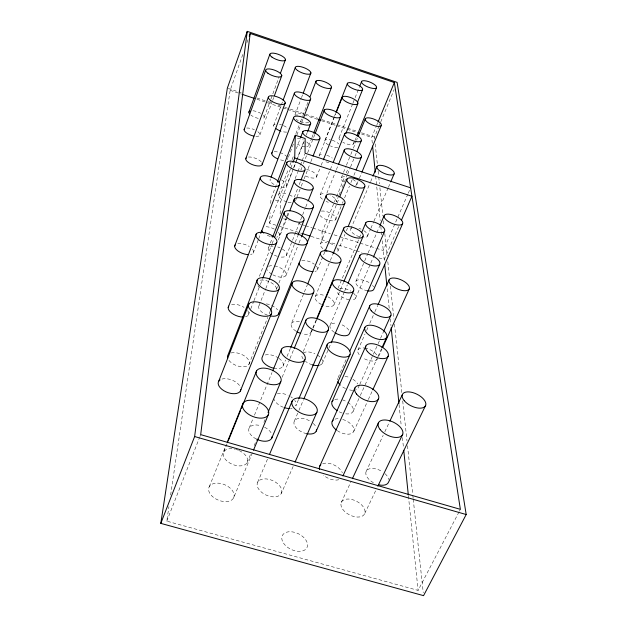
<?xml version="1.0" encoding="UTF-8"?>
<svg xmlns="http://www.w3.org/2000/svg" width="627" height="627" viewBox="0 0 627 627"><rect width="100%" height="100%" fill="white"/><g stroke="black" fill="none" stroke-linecap="round" stroke-linejoin="round"><path stroke-width="0.47" stroke-dasharray="3.13 2.35" d="M280.136 213.893L280.684 201.761L292.582 171.046M275.99 225.234L269.532 223.181L270.159 212.804M270.731 203.375L271.013 198.657L277.604 181.454M459.019 511.93L418.084 590.399L166.79 521.147L168.929 506.624M170.638 495.009L230.156 90.343L243.072 53.64M246.952 42.628L248.566 38.035M264.218 117.233L270.621 99.858M270.958 98.948L279.046 77.003M259.954 134.797L272.384 101.143M272.714 100.234L273.725 97.506M273.67 125.486L282.777 101.08M294.925 115L301.179 98.533M301.524 97.616L302.575 94.873M295.889 133.731L300.067 122.837M300.411 121.928L302.496 116.481M302.849 115.572L308.061 101.958M293.405 144.085L287.487 159.509A8.519 3.362 21 0 0 287.558 157.69M296.885 135.009L301.407 123.221M301.759 122.312L303.147 118.683M253.183 253.128L258.395 239.553M258.747 238.652L260.832 233.22M278.764 194.221L288.577 168.749M289.98 165.113L291.735 160.567M292.088 159.658L293.836 155.104M296.297 148.74L300.153 138.732M269.532 223.181L290.505 168.859M290.857 167.958L292.605 163.428M286.484 186.141L293.177 168.851M293.53 167.942L295.999 161.57M296.352 160.661L304.103 140.644M306.219 135.181L307.269 132.454M293.985 167.433L295.38 163.819M295.732 162.91L296.783 160.206M297.127 159.297L304.126 141.232M295.152 178.624L297.621 172.276M297.974 171.367L300.098 165.928M300.451 165.019L301.861 161.398M302.214 160.488L304.691 154.14M268.591 247.571L270.002 243.95M270.355 243.049L272.471 237.625M308.727 145.801L311.548 138.543M311.901 137.642L313.32 134.013M259.39 276.288L271.75 244.64M272.102 243.738L273.866 239.216M301.948 167.378L300.882 170.105A8.59 3.425 21.6 0 1 302.99 169.172M303.366 163.733L307.285 153.709M307.638 152.792L314.754 134.57M166.79 521.147L199.613 437.364M199.966 436.455L200.687 434.629M279.117 235.893L286.523 216.997M286.876 216.096L288.639 211.597M294.29 197.191L297.817 188.194M299.228 184.597L300.639 180.991M248.316 315.107L250.439 309.699M250.792 308.797L253.621 301.579M253.974 300.678L259.978 285.356M260.33 284.454L262.454 279.046M278.325 239.953L287.252 217.193M287.613 216.284L289.392 211.73M295.536 200.671L296.61 197.944M296.963 197.035L300.889 187.05M301.25 186.141L303.742 179.784M304.103 178.875L310.522 162.526M310.882 161.625L312.669 157.079M259.053 305.537L265.456 289.337M265.809 288.436L269.007 280.34M324.998 140.189L334.277 116.693M334.638 115.791L335.351 113.981M319.3 155.331L335.868 113.424M316.502 177.073L320.836 166.155M321.204 165.246L323.007 160.7M286.421 255.62L292.166 241.183M292.527 240.282L305.451 207.796M305.811 206.894L307.967 201.479M277.487 286.625L276.045 290.238A10.353 4.969 21.5 0 0 270.668 282.393A10.353 4.969 21.5 0 0 258.34 280.786M278.929 283.02L297.668 236.105M339.183 137.509L352.601 103.996M352.962 103.087L354.772 98.557M355.141 97.655L359.49 86.785M248.864 364.467L267.721 317.395M269.171 313.774L270.253 311.055M285.936 275.551L298.679 243.762M299.048 242.853L301.234 237.406M320.17 194.77L332.467 164.172M326.855 193.194L336.009 170.56M336.378 169.651L338.204 165.128M209.3 486.638L226.159 444.974M223.815 451.824L227.092 443.728M353.652 143.912L354.757 141.2M355.117 140.291L356.222 137.579M341.331 177.731L343.157 173.256M343.518 172.354L346.073 166.092M346.441 165.191L350.454 155.339M350.814 154.446L353.001 149.077M353.369 148.176L356.285 141.012M356.653 140.119L357.382 138.324M322.035 232.249L344.795 176.555M346.261 172.958L348.095 168.467M338.799 195.655L336.229 201.941A8.817 3.613 22.1 0 0 330.233 195.318M339.168 194.754L340.273 192.058M342.107 187.567L343.949 183.076M344.317 182.183L347.256 174.996M347.624 174.094L350.195 167.809M350.564 166.915L354.608 157.032M354.976 156.131L356.45 152.541M320.53 243.605L338.925 198.728M296.069 331.197A10.73 5.345 22.7 0 1 291.461 323.414L304.048 292.825M304.416 291.923L307.379 284.729M249.24 427.849L252.963 418.797M254.46 415.176L271.977 372.618M335.672 219.599L341.997 204.237M342.373 203.328L343.118 201.526M344.607 197.905L349.443 186.156M350.932 182.543L352.053 179.831M353.91 175.317L355.775 170.795M372.297 143.191L371.701 137.391L376.529 125.698M376.898 124.804L377.642 123.002M317.34 270.033L325.139 251.153M374.672 139.069L374.46 137.117L378.92 126.356M379.288 125.455L380.401 122.767M380.777 121.865L394.14 89.575M356.771 184.604L358.997 179.236M359.365 178.342L361.591 172.981M282.934 366.325L285.559 360.008M287.056 356.402L290.426 348.283M315.357 296.383L329.974 261.294M330.351 260.401L332.968 254.1M282.174 377.219L289.635 359.326M290.003 358.432L293.734 349.482M247.077 462.655L250.816 453.682M254.178 445.609L257.172 438.438M263.904 422.284L265.025 419.596M233.534 497.987A13.402 8.339 22.5 0 0 218.737 483.19A13.402 8.339 22.5 0 0 211.863 495.949A13.402 8.339 22.5 0 0 233.534 497.987L252.375 452.859M337.796 251.372L344.913 234.349M346.41 230.767L347.53 228.079M350.869 228.784L370.322 182.41M370.69 181.524L372.563 177.065M310.976 332.271L312.489 328.681M312.865 327.788L316.259 319.715M303.319 351.41L312.74 329.026M313.124 328.133L316.517 320.076M338.086 288.146L360.878 234.451M257.65 482.281L268.293 457.24M333.972 304.824L340.085 290.458M340.469 289.564L343.525 282.385M367.493 236.23L370.533 229.106M370.91 228.22L373.574 221.989M373.958 221.096L388.027 188.171M388.411 187.277L390.315 182.825M330.147 325.052L344.286 292.01M344.662 291.116L347.342 284.862M298.46 399.642L295.787 405.888A11.819 6.474 23.2 0 0 294.768 400.402M294.322 421.07L298.546 411.257M298.93 410.364L303.531 399.658M355.901 281.304L364.326 261.733M364.71 260.84L367.775 253.723M368.159 252.838L379.648 226.143M322.349 363.315L328.509 349.027M328.901 348.134L330.821 343.667M355.587 298.193L373.002 258.01M407.895 194.088L383.285 250.51L376.788 248.441M408.287 193.194L410.63 187.818M281.366 493.339A13.089 7.932 24.1 0 0 266.514 478.95A13.089 7.932 24.1 0 0 260.542 491.325A13.089 7.932 24.1 0 0 281.366 493.339L293.859 464.826M398.662 226.574L384.21 259.554L377.728 257.501M338.125 377.619L346.331 359.005M357.946 349.984L365.047 333.987M366.623 330.437L368.198 326.879M369.773 323.328L374.507 312.661M374.899 311.776L377.666 305.553M359.389 385.213L358.197 387.862A11.247 5.831 24.5 0 1 355.627 389.908M359.788 384.327L372.947 355.156M373.347 354.271L377.736 344.544M378.136 343.659L380.127 339.238M380.526 338.361L383.316 332.169M353.126 411.343L359.922 396.35M360.321 395.472L364.718 385.777M365.118 384.892L377.517 357.562M377.916 356.677L381.514 348.745M378.724 356.238L381.937 349.145M353.769 431.368L367.939 400.418M368.339 399.532L372.391 390.684M341.253 502.509L351.144 481.324M366.082 471.59L383.168 435.326M384.837 431.791L389.422 422.065M364.757 513.45L376.153 489.695M459.466 511.06L460.367 509.336M279.689 226.402L300.921 233.142M311.086 236.363L335.132 243.989M338.831 245.165L355.501 250.447M356.426 250.745L361.983 252.509M283.623 218.784L289.102 220.532M298.248 223.439L300.991 224.317M301.908 224.607L304.651 225.477M305.561 225.767L311.964 227.805M312.873 228.095L330.374 233.667M334.089 234.851L338.729 236.324M339.654 236.622L359.146 242.829M360.078 243.119L375.855 248.143M275.41 200.068L280.684 201.761M228.259 88.493L241.215 92.804M256.945 98.031L267.126 101.417M268.05 101.731L271.75 102.961M278.223 105.109L283.78 106.958M284.705 107.264L289.329 108.808M290.254 109.114L318.014 118.346M321.722 119.577L357.805 131.576M361.505 132.806L374.46 137.117M230.156 90.343L241.262 94.034M256.984 99.262L281.962 107.562M282.887 107.868L286.594 109.098M287.519 109.404L303.241 114.631M304.166 114.945L317.121 119.248M321.745 120.784L335.617 125.4M336.55 125.706L356.896 132.469M361.52 134.006L371.701 137.391M375.189 143.936L377.383 164.376M378.112 171.195L378.63 176.062M378.739 177.033L379.468 183.844M379.884 187.739L382.909 215.97M383.426 220.845L383.951 225.712M384.782 233.495L387.18 255.887M387.807 261.733L389.477 277.306M390.409 286.069L393.96 319.167M394.477 324.034L401.883 393.153M402.714 400.943L406.986 440.859M407.511 445.726L412.723 494.405M412.825 495.377L413.138 498.3M413.24 499.272L423.249 592.727M375.659 176.062L380.213 220.539M380.808 226.339L381.702 235.039M382.29 240.839L384.406 261.498M387.196 288.749L389.289 309.182M390.284 318.916L390.982 325.726M399.054 404.54L401.249 425.952M402.44 437.63L403.537 448.329M408.42 496.012L418.084 590.399M322.019 231.01L322.16 239.875M308.664 122.085A7.892 2.884 21.2 0 1 303.374 122.516A7.892 2.884 21.2 0 1 296.179 119.326M295.09 115.258A7.892 2.884 21.2 0 1 297.833 115.055M328.297 202.255A8.817 3.613 22.1 0 1 326.142 201.424M322.38 199.206A8.817 3.613 22.1 0 1 325.288 193.814M327.835 296.759A10.236 4.859 22.9 0 1 333.846 305.035A10.236 4.859 22.9 0 1 322.247 304.887M321.439 304.495A10.236 4.859 22.9 0 1 315.169 296.798A10.236 4.859 22.9 0 1 324.567 295.442M278.984 358.37A11.349 5.972 22.3 0 1 283.145 365.878A11.349 5.972 22.3 0 1 275.151 368.504M265.292 354.953A11.349 5.972 22.3 0 1 278.216 357.845M342.718 419.439A11.874 6.482 25.1 0 1 353.542 431.815A11.874 6.482 25.1 0 1 336.378 430.004M334.983 419.165A11.874 6.482 25.1 0 1 338.972 418.75M328.956 162.667A8.292 3.19 21.8 0 1 324.904 161.343M319.049 156.123A8.292 3.19 21.8 0 1 322.889 154.454M326.753 155.277A8.292 3.19 21.8 0 1 332.255 158.067M286.68 132.078A8.135 3.057 20.9 0 1 281.186 131.231M273.874 126.395A8.135 3.057 20.9 0 1 276.052 123.989M279.524 124.303A8.135 3.057 20.9 0 1 281.507 124.851M283.475 125.612A8.135 3.057 20.9 0 1 288.052 128.613M336.777 247.689A9.483 4.177 22.5 0 1 336.942 252.179M322.913 248.668A9.483 4.177 22.5 0 1 326.753 242.461M329.81 243.3A9.483 4.177 22.5 0 1 334.763 245.878M311.321 330.907A10.73 5.345 22.7 0 1 302.034 333.76M291.461 323.414A10.73 5.345 22.7 0 1 301.289 322.215M256.255 439.002A12.383 7.116 22.9 0 1 248.927 428.531A12.383 7.116 22.9 0 1 260.871 425.717M264.586 427.191A12.383 7.116 22.9 0 1 271.852 434.417M283.647 160.434A8.519 3.362 21 0 1 279.579 159.587M274.211 151.75A8.519 3.362 21 0 1 279.234 152.369M279.932 152.588A8.519 3.362 21 0 1 286.79 156.585M281.452 179.902A8.888 3.66 21.1 0 1 286.79 185.427A8.888 3.66 21.1 0 1 280.418 186.948M274.03 184.495A8.888 3.66 21.1 0 1 270.37 178.938M252.532 249.248A9.985 4.616 20.7 0 1 250.549 254.499M237.79 243.629A9.985 4.616 20.7 0 1 249.232 246.45M259.468 287.487A10.353 4.969 21.5 0 1 257.971 285.928M352.688 390.292A11.247 5.831 24.5 0 1 348.244 389.555M345.493 388.513A11.247 5.831 24.5 0 1 340.68 385.44M337.428 380.025A11.247 5.831 24.5 0 1 337.741 378.504M344.991 376.302A11.247 5.831 24.5 0 1 350.391 377.924M352.938 379.304A11.247 5.831 24.5 0 1 357.711 383.975M257.846 131.709A8.363 3.221 20.4 0 1 255.738 136.373M246.701 128.049A8.363 3.221 20.4 0 1 254.397 129.703M222.013 379.045A11.921 6.591 21.4 0 1 240.611 387.619M367.563 290.826A9.813 4.452 23.6 0 1 355.697 281.899A9.813 4.452 23.6 0 1 369.084 282.558M372.556 285.379A9.813 4.452 23.6 0 1 373.567 286.837M353.534 142.258A7.939 2.923 22 0 1 351.096 144.743A7.939 2.923 22 0 1 342.844 142.243M340.046 140.166A7.939 2.923 22 0 1 341.041 136.733M352.805 179.33A8.472 3.331 22.3 0 1 354.835 185.568M343.565 181.908A8.472 3.331 22.3 0 1 346.794 177.018M373.402 482.712A12.422 7.007 26.9 0 1 366.756 470.462A12.422 7.007 26.9 0 1 382.572 471.81M385.033 473.714A12.422 7.007 26.9 0 1 388.732 479.436M247.634 310.553A10.847 5.455 21 0 1 245.439 316.815M231.614 304.487A10.847 5.455 21 0 1 244.068 307.379M337.765 147.502A8.049 3.01 21.8 0 1 330.468 145.934M328.626 145.002A8.049 3.01 21.8 0 1 324.81 140.55A8.049 3.01 21.8 0 1 330.264 139.672M332.208 140.205A8.049 3.01 21.8 0 1 338.784 143.967M363.793 230.626A9.115 3.856 22.9 0 1 363.715 237.539M359.467 236.747A9.115 3.856 22.9 0 1 351.919 232.264A9.115 3.856 22.9 0 1 351.661 228.048M358.879 228.314A9.115 3.856 22.9 0 1 361.081 229.161M377.517 358.895A10.753 5.322 24.5 0 1 363.033 357.993M359.208 354.717A10.753 5.322 24.5 0 1 363.942 347.954M364.757 348.056A10.753 5.322 24.5 0 1 377.266 355.87M231.136 352.938A11.505 6.145 21.4 0 1 247.195 358.213A11.505 6.145 21.4 0 1 244.177 366.764A11.505 6.145 21.4 0 1 228.643 360.008M338.823 479.741A12.564 7.25 25.6 0 1 323.414 475.203M322.701 463.69A12.564 7.25 25.6 0 1 342.358 472.797M316.384 266.122A9.852 4.507 22.2 0 1 314.95 271.444M301.861 260.581A9.852 4.507 22.2 0 1 314.323 264.21M306.611 169.415A8.59 3.425 21.6 0 1 316.69 176.696A8.59 3.425 21.6 0 1 304.604 175.427M278.372 232.241A9.601 4.271 21.2 0 1 276.672 237.155M272.526 237.03A9.601 4.271 21.2 0 1 270.942 236.669M270.151 236.434A9.601 4.271 21.2 0 1 265.613 234.388M266.114 226.723A9.601 4.271 21.2 0 1 274.461 229.184M321.345 211.095A9.06 3.817 22.2 0 1 333.893 215.406A9.06 3.817 22.2 0 1 332.341 220.845A9.06 3.817 22.2 0 1 320.068 215.586M248.425 157.024A8.747 3.527 20.5 0 1 261.326 161.978M321.251 358.401A11.09 5.706 23.3 0 1 319.676 365.243M312.27 364.812A11.09 5.706 23.3 0 1 305.514 361.348M303.186 359.012A11.09 5.706 23.3 0 1 302.183 354.098M303.241 352.962A11.09 5.706 23.3 0 1 314.934 353.699M317.434 355.047A11.09 5.706 23.3 0 1 320.758 357.805M291.132 202.733A9.044 3.793 21.3 0 1 287.566 202.121M286.821 201.894A9.044 3.793 21.3 0 1 278.419 195.177A9.044 3.793 21.3 0 1 287.111 193.947M289.298 194.785A9.044 3.793 21.3 0 1 293.075 197.035M274.532 265.903A10.095 4.734 21.6 0 1 286.241 274.838A10.095 4.734 21.6 0 1 272.494 274.642M271.765 274.211A10.095 4.734 21.6 0 1 267.463 269.806M268.63 266.373A10.095 4.734 21.6 0 1 273.74 265.785M306.713 433.688A12.054 6.725 24.1 0 1 294.126 421.548A12.054 6.725 24.1 0 1 310.929 421.642M313.257 423.444A12.054 6.725 24.1 0 1 316.196 427.481M306.744 141.953A8.214 3.127 21.3 0 1 306.713 146.632M305.098 146.632A8.214 3.127 21.3 0 1 297.323 144.085M297.457 138.371A8.214 3.127 21.3 0 1 303.303 139.97M334.207 332.247A10.549 5.149 23.6 0 1 329.967 325.491A10.549 5.149 23.6 0 1 337.005 323.305M342.083 324.864A10.549 5.149 23.6 0 1 349.208 330.899M347.75 402.33A11.599 6.199 24.7 0 1 353.354 410.591A11.599 6.199 24.7 0 1 345.649 413.851M342.115 413.028A11.599 6.199 24.7 0 1 338.627 411.492M334.771 399.517A11.599 6.199 24.7 0 1 339.56 399.242M342.334 399.846A11.599 6.199 24.7 0 1 347.123 401.946M263.324 115.344A8.096 3.025 20.4 0 1 261.788 118.699M258.277 118.37A8.096 3.025 20.4 0 1 250.918 115.109M253.01 110.775A8.096 3.025 20.4 0 1 260.628 113.299M353.448 293.06A10.024 4.655 23.3 0 1 351.379 299.925M349.129 299.73A10.024 4.655 23.3 0 1 337.052 291.132M339.669 288.444A10.024 4.655 23.3 0 1 350.908 291.171M267.533 315.177A10.667 5.282 21.7 0 1 260.15 304.534M266.412 303.883A10.667 5.282 21.7 0 1 270.754 305.106M271.601 305.474A10.667 5.282 21.7 0 1 277.565 309.871M292.111 408.31A11.819 6.474 23.2 0 1 290.489 408.522M283.388 407.307A11.819 6.474 23.2 0 1 274.195 399.524M277.346 393.842A11.819 6.474 23.2 0 1 288.114 395.276M290.771 396.734A11.819 6.474 23.2 0 1 292.339 397.879M239.193 450.586A12.853 7.665 22.5 0 1 244.53 464.96A12.853 7.665 22.5 0 1 224.27 457.828A12.853 7.665 22.5 0 1 235.29 449.214M236.081 449.426A12.853 7.665 22.5 0 1 238.432 450.249M282.307 249.021A9.828 4.475 21.5 0 1 286.672 255.111A9.828 4.475 21.5 0 1 279.705 256.89M277.283 256.294A9.828 4.475 21.5 0 1 273.348 254.609M272.635 254.194A9.828 4.475 21.5 0 1 268.199 248.692A9.828 4.475 21.5 0 1 273.066 246.121M277.722 246.952A9.828 4.475 21.5 0 1 280.097 247.861M283.49 543.107A13.716 8.645 26.1 0 0 305.819 549.166A13.716 8.645 26.1 0 0 294.706 532.362A13.716 8.645 26.1 0 0 283.49 543.107M342.765 509.32A12.979 7.665 27 0 0 363.668 515.135A12.979 7.665 27 0 0 352.515 499.672A12.979 7.665 27 0 0 342.765 509.32"/><path stroke-width="0.94" d="M292.95 162.526L294.698 157.996L295.293 135.267L305.177 138.52L305.043 153.231L410.63 187.818M250.181 33.45L200.687 434.629L460.367 509.336L394.344 82.537L250.181 33.45L249.209 36.201M160.81 523.373L194.629 436.533L247.257 31.35L397.103 82.396L466.19 514.532L423.562 595.65L160.81 523.373L227.335 88.188L247.257 31.35M248.903 112.17L269.837 54.337M244.13 129.609L265.652 70.248M245.737 158.78L268.317 97.295M280.394 73.343L285.45 59.628M274.399 95.688L281.789 75.671M283.114 100.171L295.262 67.63M262.29 164.149L285.214 102.922M234.663 246.082L260.26 177.966M271.703 153.443L294.322 93.384M271.06 177.088L293.593 117.758M303.264 93.039L310.914 72.92M228.189 307.481L256.349 233.855M277.604 181.454L295.293 135.267M310.146 96.511L316.055 81.071M303.499 117.774L310.459 99.63A8.715 3.057 21.1 0 0 300.404 92.302A8.715 3.057 21.1 0 0 296.728 96.519A8.715 3.057 21.1 0 0 310.459 99.63M279.258 182.339L286.978 162.221M260.832 233.22L279.266 185.255A10.259 4.232 20.9 0 0 267.651 176.062A10.259 4.232 20.9 0 0 262.948 182.049A10.259 4.232 20.9 0 0 279.266 185.255M300.498 137.822L302.959 131.451M307.622 131.545L310.443 124.264A9.099 3.339 21.2 0 0 299.949 116.465A9.099 3.339 21.2 0 0 296.101 121.129A9.099 3.339 21.2 0 0 310.443 124.264M272.823 236.724L294.659 180.662M313.672 133.112L331.338 87.788A8.394 2.845 21.4 0 0 321.533 80.805A8.394 2.845 21.4 0 0 318.195 84.747A8.394 2.845 21.4 0 0 331.338 87.788M257.423 279.556L228.032 354.898A11.505 6.145 21.4 0 0 227.703 358.15M274.571 237.406L284.454 212.091M315.107 133.661L324.355 109.968M218.76 381.169L248.927 303.93M300.991 180.098L304.871 170.191A9.852 3.911 21.3 0 0 293.538 161.46A9.852 3.911 21.3 0 0 289.313 167.041A9.852 3.911 21.3 0 0 304.871 170.191M262.807 278.145L276.593 242.986A11.168 5.024 21.1 0 0 263.951 232.546A11.168 5.024 21.1 0 0 258.794 239.827A11.168 5.024 21.1 0 0 276.593 242.986M289.752 210.821L294.392 198.986M313.022 156.17L319.801 138.92A9.272 3.464 21.4 0 0 309.048 130.894A9.272 3.464 21.4 0 0 305.239 135.8A9.272 3.464 21.4 0 0 319.801 138.92M269.359 279.438L287.135 234.435M336.064 112.17L347.491 83.258M336.229 112.515L342.35 97.028M323.367 159.783L340.367 117.037A8.794 3.119 21.6 0 0 330.045 109.545A8.794 3.119 21.6 0 0 326.636 113.973A8.794 3.119 21.6 0 0 340.367 117.037M308.327 200.577L312.998 188.852A10.087 4.107 21.5 0 0 301.336 179.777A10.087 4.107 21.5 0 0 297.104 185.71A10.087 4.107 21.5 0 0 312.998 188.852M298.029 235.203L303.789 220.767A10.643 4.569 21.6 0 0 291.547 210.97A10.643 4.569 21.6 0 0 286.97 217.632A10.643 4.569 21.6 0 0 303.789 220.767M359.851 85.875L361.661 81.345M270.621 310.153L278.952 289.329A11.874 5.69 21.5 0 0 265.495 277.863A11.874 5.69 21.5 0 0 260.04 286.257A11.874 5.69 21.5 0 0 278.952 289.329M301.595 236.497L313.257 207.427A10.377 4.342 21.7 0 0 301.258 197.967A10.377 4.342 21.7 0 0 296.908 204.3A10.377 4.342 21.7 0 0 313.257 207.427M240.321 391.115L271.24 314.096A12.313 6.113 21.5 0 0 257.344 302.01A12.313 6.113 21.5 0 0 251.576 311.063A12.313 6.113 21.5 0 0 271.24 314.096M333.188 162.377L344.756 133.582M357.421 102.475L362.5 89.841A8.229 2.735 21.8 0 0 352.719 82.976A8.229 2.735 21.8 0 0 349.741 86.863A8.229 2.735 21.8 0 0 362.5 89.841M345.916 133.379L357.805 103.823A8.472 2.9 21.8 0 0 347.75 96.676A8.472 2.9 21.8 0 0 344.646 100.814A8.472 2.9 21.8 0 0 357.805 103.823M338.572 164.219L344.427 149.735M307.449 242.124L326.401 195.256M278.396 314.346L307.081 243.409A10.98 4.859 21.8 0 0 294.431 233.142A10.98 4.859 21.8 0 0 289.752 240.306A10.98 4.859 21.8 0 0 307.081 243.409M227.256 442.254L243.01 403.318M228.189 441.024L240.572 410.426M241.301 408.632L256.608 370.831M292.386 282.714L262.352 356.888A11.349 5.972 22.3 0 0 274.234 368.347M356.959 135.769L376.459 87.835A8.104 2.649 22 0 0 366.748 81.087A8.104 2.649 22 0 0 363.95 84.896A8.104 2.649 22 0 0 376.459 87.835M358.111 136.537L365.408 118.628M356.818 151.64L361.223 140.863A9.029 3.292 22.1 0 0 350.493 133.026A9.029 3.292 22.1 0 0 347.217 137.83A9.029 3.292 22.1 0 0 361.223 140.863M339.662 196.933L347.013 178.977M307.747 283.835L320.687 252.367M272.721 370.808L281.664 349.082M356.144 169.893L361.356 157.236A9.287 3.48 22.2 0 0 350.321 149.077A9.287 3.48 22.2 0 0 346.958 154.195A9.287 3.48 22.2 0 0 361.356 157.236M378.01 122.1L394.344 82.537M325.139 251.153L344.819 203.485A10.11 4.13 22.2 0 0 332.913 194.284A10.11 4.13 22.2 0 0 329.05 200.413A10.11 4.13 22.2 0 0 344.819 203.485M361.959 172.088L381.232 125.596A8.668 3.033 22.3 0 0 370.816 118.166A8.668 3.033 22.3 0 0 367.877 122.618A8.668 3.033 22.3 0 0 381.232 125.596M290.803 347.382L313.657 292.347A11.701 5.525 22.3 0 0 300.121 281.021A11.701 5.525 22.3 0 0 295.223 289.329A11.701 5.525 22.3 0 0 313.657 292.347M333.345 253.198L343.839 228.009M294.11 348.588L306.039 319.958M268.019 412.425L280.739 381.921A13.308 7.148 22.4 0 0 265.629 368.261A13.308 7.148 22.4 0 0 259.547 379.116A13.308 7.148 22.4 0 0 280.739 381.921M253.512 450.155L268.207 414.956A13.904 7.798 22.4 0 0 252.54 400.379A13.904 7.798 22.4 0 0 245.972 412.26A13.904 7.798 22.4 0 0 268.207 414.956M348.283 226.292L364.757 186.877A9.726 3.817 22.4 0 0 353.173 178.131A9.726 3.817 22.4 0 0 349.686 183.836A9.726 3.817 22.4 0 0 364.757 186.877M372.94 176.171L377.054 166.359M316.635 318.814L340.798 261.428A11.043 4.922 22.6 0 0 327.827 250.957A11.043 4.922 22.6 0 0 323.556 258.402A11.043 4.922 22.6 0 0 340.798 261.428M316.894 319.174L332.725 281.57M271.687 438.249L304.926 359.726A12.806 6.615 22.8 0 0 290.183 346.762A12.806 6.615 22.8 0 0 284.689 356.873A12.806 6.615 22.8 0 0 304.926 359.726M361.638 232.656L365.815 222.812M269.438 454.551L292.26 400.904M343.909 281.484L363.017 236.598A10.518 4.46 22.8 0 0 350.509 226.809A10.518 4.46 22.8 0 0 346.715 233.589A10.518 4.46 22.8 0 0 363.017 236.598M390.692 181.94L394.117 173.93A9.342 3.519 22.8 0 0 382.815 165.614A9.342 3.519 22.8 0 0 379.79 170.952A9.342 3.519 22.8 0 0 394.117 173.93M348.103 283.075L359.945 255.385M298.844 398.748L328.227 330.053A12.203 6.004 23 0 0 314.002 317.944A12.203 6.004 23 0 0 309.103 327.153A12.203 6.004 23 0 0 328.227 330.053M303.915 398.764L327.325 344.317M380.033 225.25L384.241 215.469M331.205 342.773L353.55 290.975A11.435 5.267 23.1 0 0 340.03 279.932A11.435 5.267 23.1 0 0 335.782 288.028A11.435 5.267 23.1 0 0 353.55 290.975M373.386 257.117L384.61 231.222A10.306 4.271 23.1 0 0 372.219 221.668A10.306 4.271 23.1 0 0 368.77 228.244A10.306 4.271 23.1 0 0 384.61 231.222M379.735 264.28A10.855 4.742 23.4 0 1 363.017 261.326A10.855 4.742 23.4 0 1 366.717 253.982A10.855 4.742 23.4 0 1 379.735 264.28L349.349 333.783A10.549 5.149 23.6 0 1 334.943 332.733M295.027 462.154L316.894 412.245A13.567 7.406 23.8 0 0 301.179 398.059A13.567 7.406 23.8 0 0 295.56 409.596A13.567 7.406 23.8 0 0 316.894 412.245M401.39 220.336L411.939 196.275L294.698 157.996M402.636 223.674A10.079 4.083 23.4 0 1 387.243 220.72A10.079 4.083 23.4 0 1 390.402 214.387A10.079 4.083 23.4 0 1 402.636 223.674L373.778 289.368A9.813 4.452 23.6 0 1 367.563 290.826M349.842 351.026L369.765 305.811M316.212 431.18L349.991 354.655A12.462 6.239 23.8 0 0 335.288 342.099A12.462 6.239 23.8 0 0 330.617 351.849A12.462 6.239 23.8 0 0 349.991 354.655M332.044 401.656L364.914 327.396M378.057 304.667L389.101 279.791M332.2 421.438L365.854 346.041M319.707 466.269L354.929 387.948M383.716 331.283L390.895 315.373M381.914 347.86L386.71 337.287M382.744 347.374L409.282 288.875M372.791 389.806L388.176 356.191M342.906 475.956L378.559 398.764M352.382 478.675L378.332 423.053M389.837 421.179L402.346 394.642M377.838 486.176L402.73 434.26M425.686 405.308L388.607 482.014A12.422 7.007 26.9 0 1 378.645 484.789M194.629 436.533L466.19 514.532M301.846 233.432L310.161 236.065M242.187 94.34L254.209 98.337M318.046 119.553L320.82 120.478M357.821 132.775L359.671 133.394M372.595 146.091L375.267 172.198M384.704 264.422L386.898 285.826M391.185 327.67L398.952 403.569M403.733 450.28L408.318 495.04M336.378 430.004A11.874 6.482 25.1 0 1 333.266 420.082M280.52 130.996A8.135 3.057 20.9 0 1 275.786 128.488M333.736 252.806A9.483 4.177 22.5 0 1 332.326 252.697M326.949 251.113A9.483 4.177 22.5 0 1 324.778 249.977M300.262 333.219A10.73 5.345 22.7 0 1 296.853 331.667M272.173 436.447A12.383 7.116 22.9 0 1 257.728 439.692M277.495 158.788A8.519 3.362 21 0 1 272.04 152.627M248.519 254.648A9.985 4.616 20.7 0 1 238.001 251.012A9.985 4.616 20.7 0 1 235.117 244.961M340.038 384.845A11.247 5.831 24.5 0 1 337.843 381.765M253.786 136.083A8.363 3.221 20.4 0 1 246.207 132.712A8.363 3.221 20.4 0 1 244.499 128.849M240.854 389.477A11.921 6.591 21.4 0 1 225.955 391.836A11.921 6.591 21.4 0 1 220.069 379.891M243.221 317.066A10.847 5.455 21 0 1 231.786 313.171A10.847 5.455 21 0 1 228.69 306.148M319.519 469.568A12.564 7.25 25.6 0 1 320.859 464.748M313.03 271.609A9.852 4.507 22.2 0 1 303.711 268.701A9.852 4.507 22.2 0 1 299.095 263.081M263.771 233.087A9.601 4.271 21.2 0 1 261.545 230.344M262.078 163.114A8.747 3.527 20.5 0 1 253.676 165.105A8.747 3.527 20.5 0 1 246.121 157.933M319.01 365.408A11.09 5.706 23.3 0 1 312.27 364.812M316.588 429.44A12.054 6.725 24.1 0 1 306.713 433.688M337.334 410.724A11.599 6.199 24.7 0 1 333.086 400.379M249.765 114.059A8.096 3.025 20.4 0 1 250.095 110.971M278.796 313.022A10.667 5.282 21.7 0 1 271.06 316.079M289.619 408.545A11.819 6.474 23.2 0 1 284.854 407.801M367.43 351.52A12.266 6.011 24.7 0 0 387.188 357.461A12.266 6.011 24.7 0 0 376.365 344.505A12.266 6.011 24.7 0 0 367.43 351.52M297.559 70.514A8.316 2.774 21 0 0 310.647 73.594A8.316 2.774 21 0 0 301.062 66.752A8.316 2.774 21 0 0 297.559 70.514M371.278 310.757A11.599 5.392 24.2 0 0 389.963 316.486A11.599 5.392 24.2 0 0 379.696 304.651A11.599 5.392 24.2 0 0 371.278 310.757M267.894 73.226A8.551 2.931 20.6 0 0 281.468 76.369A8.551 2.931 20.6 0 0 271.789 69.331A8.551 2.931 20.6 0 0 267.894 73.226M380.15 429.573A13.441 7.148 26.3 0 0 401.688 435.828A13.441 7.148 26.3 0 0 389.688 420.756A13.441 7.148 26.3 0 0 380.15 429.573M404.235 400.677A12.846 6.513 26.2 0 0 424.738 406.735A12.846 6.513 26.2 0 0 413.021 392.667A12.846 6.513 26.2 0 0 404.235 400.677M390.645 284.352A11.067 4.906 24.2 0 0 408.436 289.886A11.067 4.906 24.2 0 0 398.451 278.85A11.067 4.906 24.2 0 0 390.645 284.352M356.536 394.038A12.995 6.74 25.1 0 0 377.493 400.206A12.995 6.74 25.1 0 0 366.137 385.997A12.995 6.74 25.1 0 0 356.536 394.038M270.684 100.524A8.95 3.213 20.7 0 0 284.893 103.698A8.95 3.213 20.7 0 0 274.728 96.158A8.95 3.213 20.7 0 0 270.684 100.524M272.024 57.167A8.276 2.743 20.6 0 0 285.144 60.278A8.276 2.743 20.6 0 0 275.755 53.554A8.276 2.743 20.6 0 0 272.024 57.167M366.442 332.631A11.968 5.737 24.4 0 0 385.738 338.478A11.968 5.737 24.4 0 0 375.189 326.032A11.968 5.737 24.4 0 0 366.442 332.631"/></g></svg>
